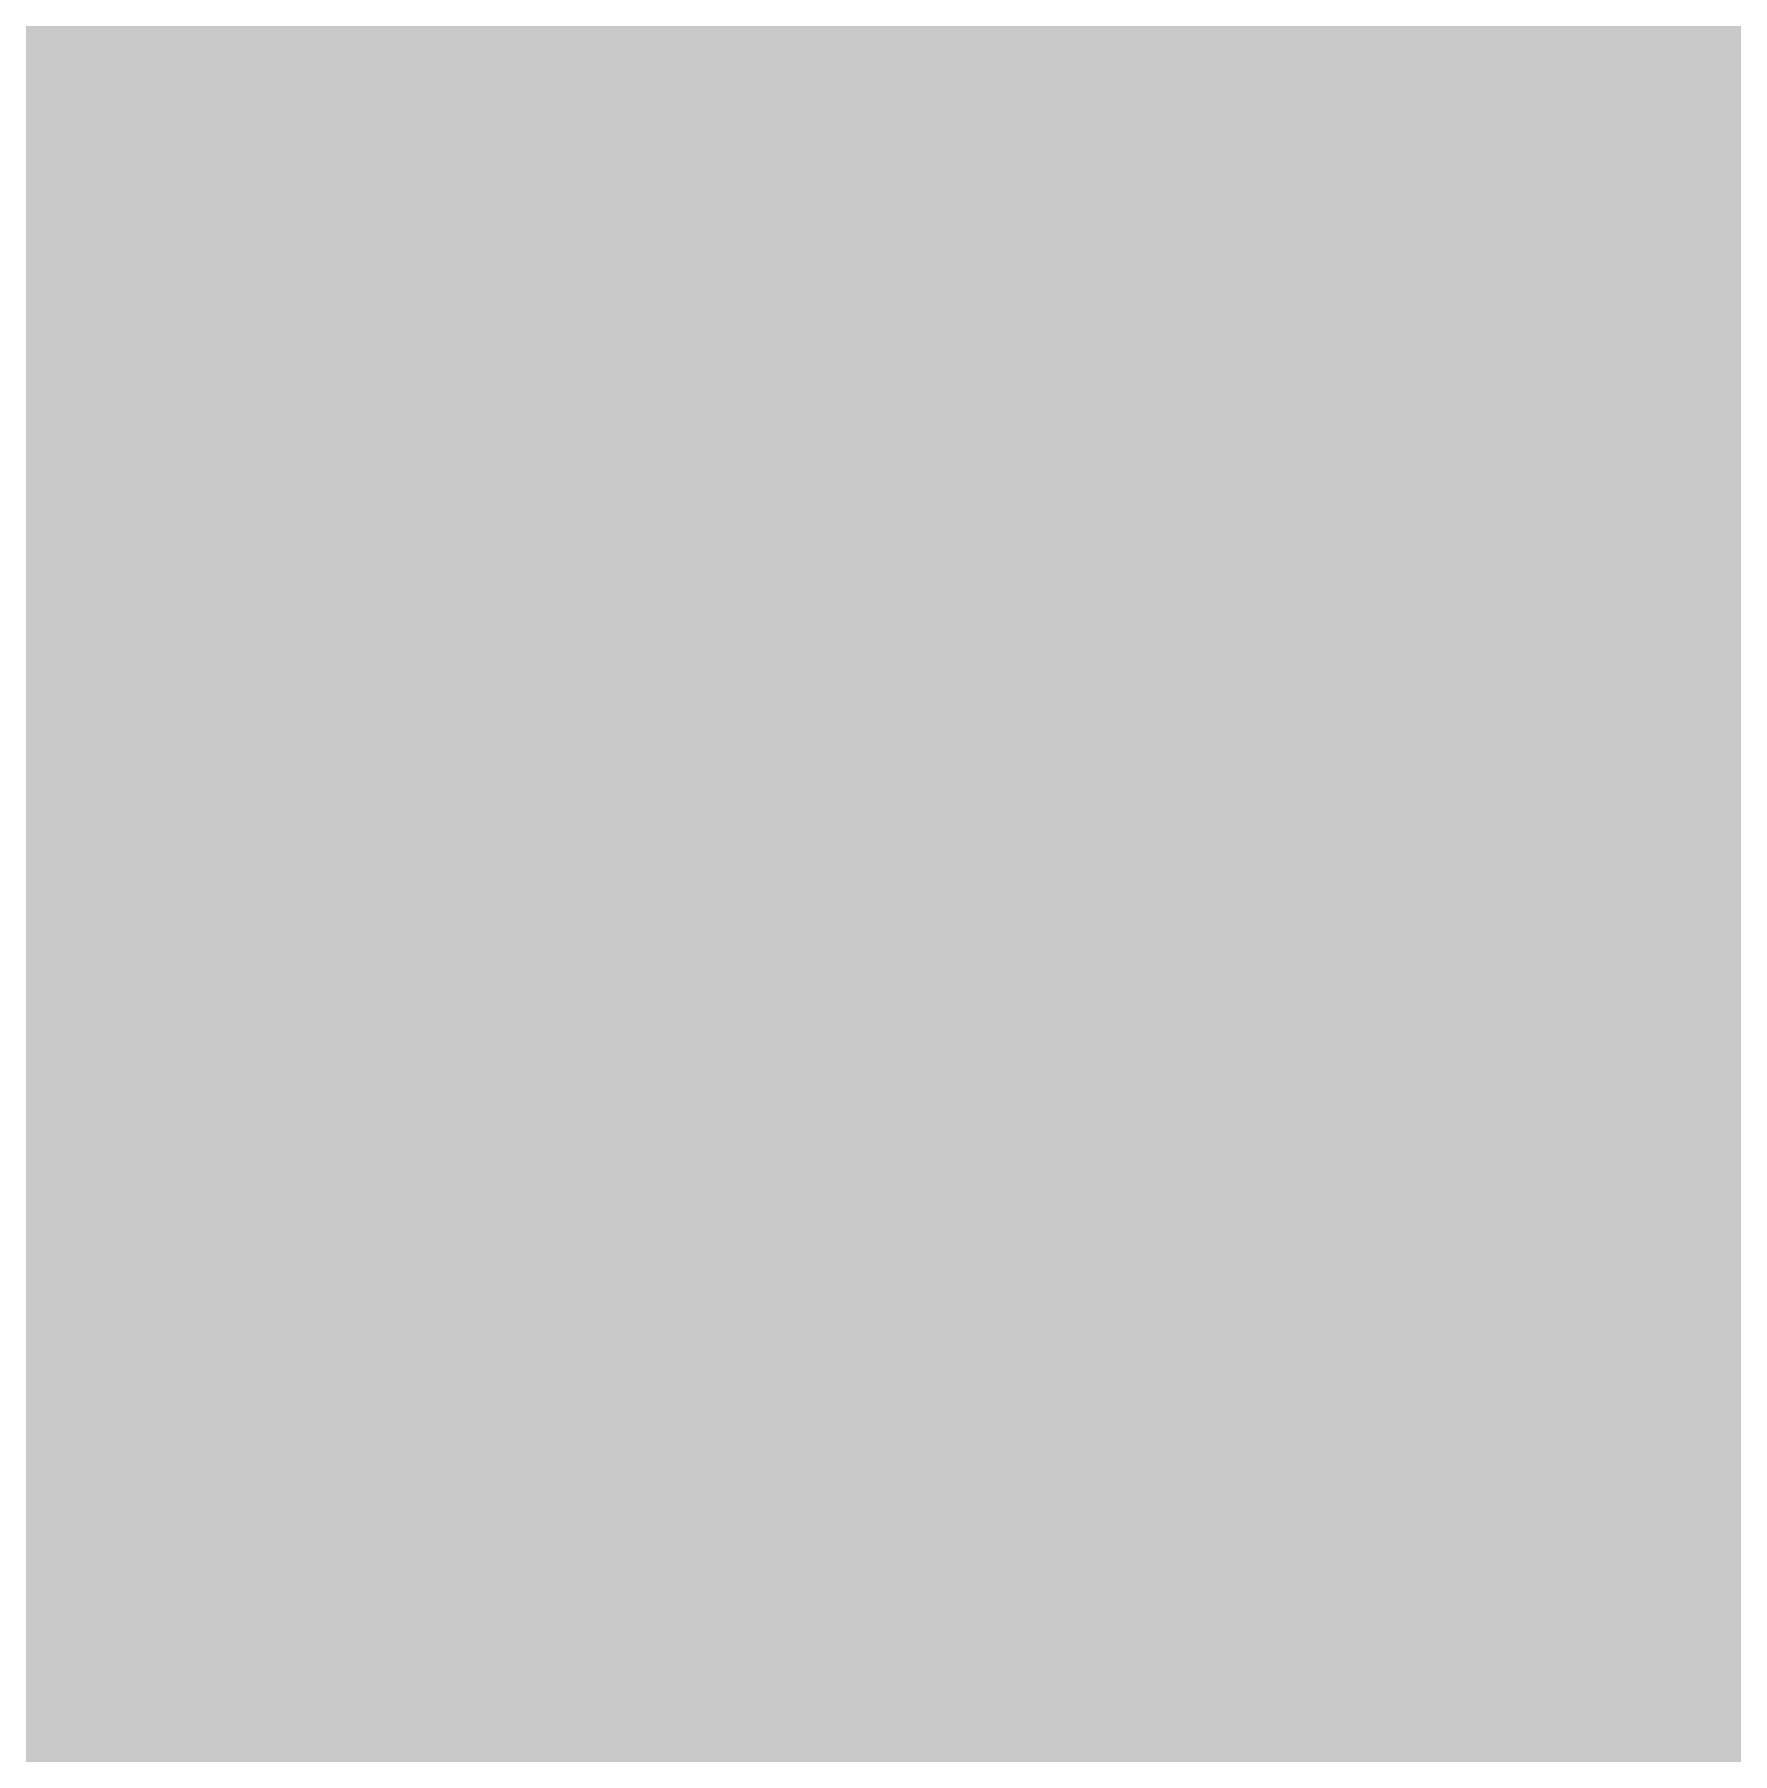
# Model space of a CAD drawing. Header units: millimetres. Extents: x 3866 to 35600, y -8896 to 9491.
# Drawn here: x 33120.919 to 33123.416, y -6726.35 to -6723.821 of the extents above; entities that cross this region are included whole.
import ezdxf

# ---------------------------------------------------------------- set-up
doc = ezdxf.new("R2010")
doc.units = ezdxf.units.MM
doc.layers.add('ВДМ', color=7, linetype='Continuous')

msp = doc.modelspace()

# ---------------------------------------------------------------- hatches: boundary and pattern name
at = {"layer": 'ВДМ', "true_color": 0x139b48, "transparency": 33554585}
h = msp.add_hatch(color=114, dxfattribs=at)
h.dxf.hatch_style = 1
h.paths.add_polyline_path([(33168.1964, -6693.6997), (33159.4938, -6693.6997, -0.48903), (33150.1489, -6700.9692), (33147.9968, -6707.0534), (33133.2005, -6701.9855), (33135.3498, -6695.9093), (33133.5046, -6695.2751), (33131.9168, -6699.8902), (33129.6095, -6699.0964), (33127.3033, -6698.3037), (33128.8896, -6693.6888), (33127.8799, -6693.3417, 0.162862), (33126.9176, -6694.6031), (33124.1919, -6702.5919, -0.414214), (33121.0186, -6704.1507), (33115.4152, -6702.2389), (33115.2974, -6702.5842), (33116.1952, -6703.0243), (33128.5868, -6709.098), (33129.4847, -6709.5381), (33123.7311, -6721.2766), (33123.2909, -6722.1746), (33123.2909, -6737.2583), (33168.1964, -6737.2583)])
h = msp.add_hatch(color=114, dxfattribs=at)
h.dxf.hatch_style = 1
h.paths.add_polyline_path([(33123.2909, -6722.1746), (33109.9989, -6715.6592), (33109.1757, -6717.3258), (33110.6451, -6718.0516), (33115.5158, -6720.477, -0.345355), (33116.2517, -6721.9399), (33115.5875, -6723.2848), (33114.9233, -6724.6298), (33114.2592, -6725.9747), (33113.595, -6727.3196), (33112.9308, -6728.6646), (33112.2666, -6730.0095), (33111.6024, -6731.3545), (33110.9382, -6732.6994), (33110.274, -6734.0443), (33109.6099, -6735.3893), (33108.9457, -6736.7342), (33108.9457, -6737.2583), (33123.2909, -6737.2583)])

doc.saveas('drawing.dxf')
